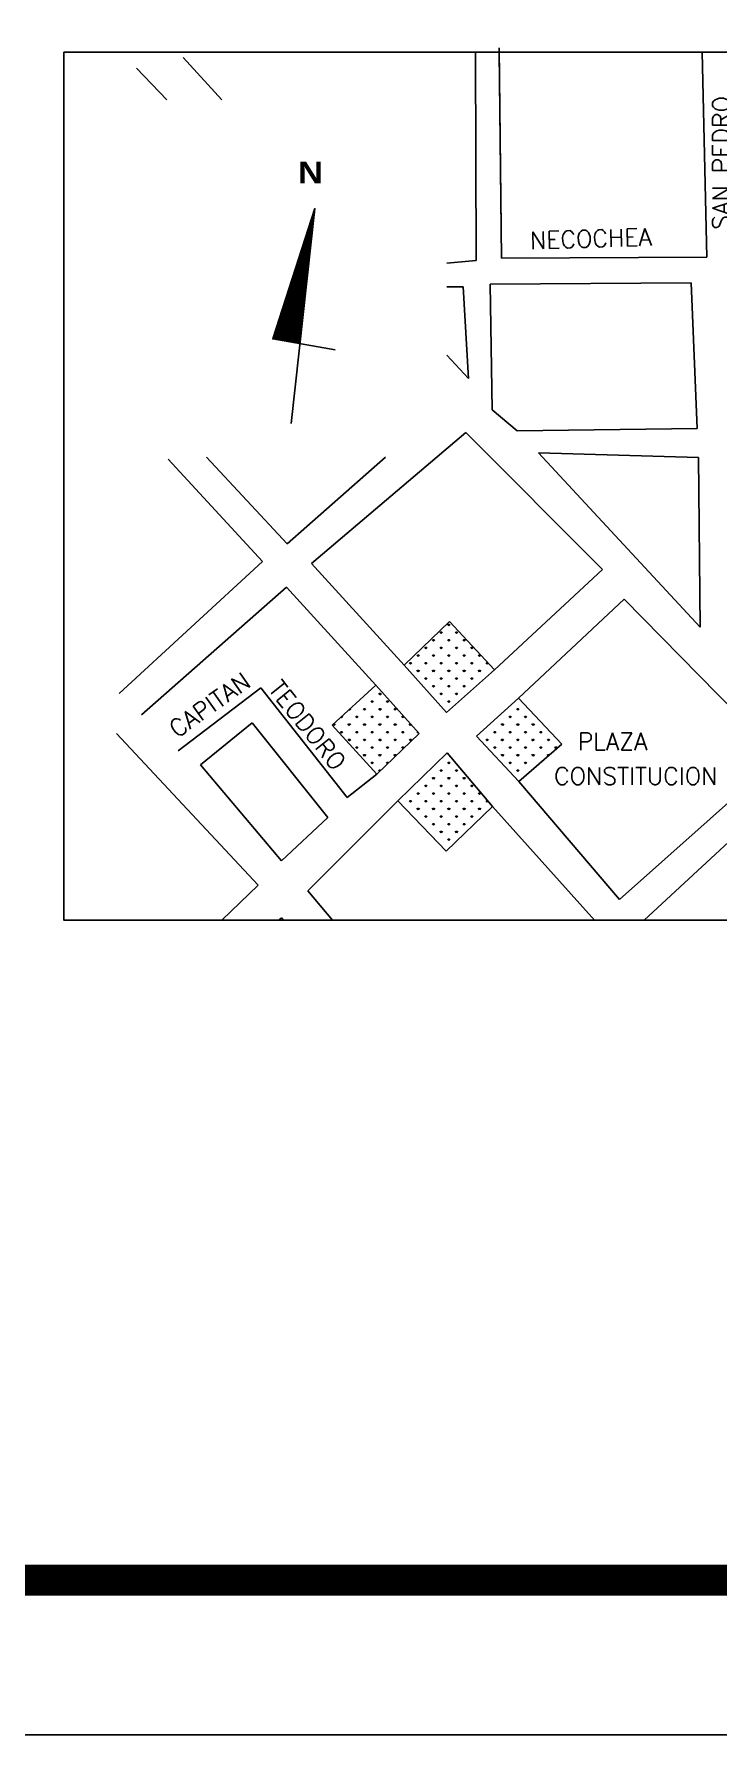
# Model space of a CAD drawing. Extents: x -3099 to -2751, y 5130 to 5248.
# Drawn here: x -2905.76 to -2896.92, y 5129.54 to 5151.5 of the extents above; entities that cross this region are included whole.
import ezdxf

# ---------------------------------------------------------------- set-up
doc = ezdxf.new("R2010")
doc.units = 0
doc.header["$MEASUREMENT"] = 0
doc.layers.get('0').update_dxf_attribs({"linetype": 'CONTINUOUS'})
for name, color, linetype in [('CALLE', 1, 'CONTINUOUS'), ('COTAS', 7, 'CONTINUOUS'), ('MAPA', 3, 'CONTINUOUS'), ('ROTULO', 7, 'CONTINUOUS'), ('VERDE', 8, 'CONTINUOUS')]:
    doc.layers.add(name, color=color, linetype=linetype)
doc.styles.add('ROMANS', font='romans.shx', dxfattribs={"oblique": 10, "height": 1.3})
doc.styles.add('TITULO', font='', dxfattribs={"height": 50})
doc.styles.get('TITULO').set_extended_font_data('Arial Black')

# ---------------------------------------------------------------- blocks, each defined once
blk = doc.blocks.new('*X8')
at = {"color": 0}
for p, q in [((499.22, -28.28), (499.08, -28.15)), ((499.22, -28.28), (499.22, -28.1)), ((499.22, -28.28), (499.35, -28.15)), ((497.8, -29.7), (497.67, -29.57)), ((497.8, -29.7), (497.8, -29.51)), ((497.8, -29.7), (497.94, -29.57)), ((498.51, -28.99), (498.38, -28.86)), ((498.51, -28.99), (498.51, -28.8)), ((498.51, -28.99), (498.64, -28.86)), ((499.22, -29.7), (499.08, -29.57)), ((499.22, -29.7), (499.22, -29.51)), ((499.22, -29.7), (499.35, -29.57)), ((499.92, -28.99), (499.79, -28.86)), ((499.92, -28.99), (499.92, -28.8)), ((499.92, -28.99), (500.06, -28.86)), ((500.63, -29.7), (500.5, -29.57)), ((500.63, -29.7), (500.63, -29.51)), ((500.63, -29.7), (500.76, -29.57)), ((496.39, -31.11), (496.26, -30.98)), ((496.39, -31.11), (496.39, -30.93)), ((496.39, -31.11), (496.52, -30.98)), ((497.1, -30.41), (496.96, -30.27)), ((497.1, -30.41), (497.1, -30.22)), ((497.1, -30.41), (497.23, -30.27)), ((497.8, -31.11), (497.67, -30.98)), ((497.8, -31.11), (497.8, -30.93)), ((497.8, -31.11), (497.94, -30.98)), ((498.51, -30.41), (498.38, -30.27)), ((498.51, -30.41), (498.51, -30.22)), ((498.51, -30.41), (498.64, -30.27)), ((499.22, -31.11), (499.08, -30.98)), ((499.22, -31.11), (499.22, -30.93)), ((499.22, -31.11), (499.35, -30.98)), ((499.92, -30.41), (499.79, -30.27)), ((499.92, -30.41), (499.92, -30.22)), ((499.92, -30.41), (500.06, -30.27)), ((500.63, -31.11), (500.5, -30.98)), ((500.63, -31.11), (500.63, -30.93)), ((500.63, -31.11), (500.76, -30.98)), ((501.34, -30.41), (501.21, -30.27)), ((501.34, -30.41), (501.34, -30.22)), ((501.34, -30.41), (501.47, -30.27)), ((502.05, -31.11), (501.91, -30.98)), ((502.05, -31.11), (502.05, -30.93)), ((502.05, -31.11), (502.17, -30.99)), ((495.68, -31.82), (495.55, -31.69)), ((495.68, -31.82), (495.68, -31.63)), ((495.68, -31.82), (495.81, -31.69)), ((496.39, -32.53), (496.26, -32.39)), ((496.39, -32.53), (496.39, -32.34)), ((496.39, -32.53), (496.52, -32.39)), ((497.1, -31.82), (496.96, -31.69)), ((497.1, -31.82), (497.1, -31.63)), ((497.1, -31.82), (497.23, -31.69)), ((497.8, -32.53), (497.67, -32.39)), ((497.8, -32.53), (497.8, -32.34)), ((497.8, -32.53), (497.94, -32.39)), ((498.51, -31.82), (498.38, -31.69)), ((498.51, -31.82), (498.51, -31.63)), ((498.51, -31.82), (498.64, -31.69)), ((499.22, -32.53), (499.08, -32.39)), ((499.22, -32.53), (499.22, -32.34)), ((499.22, -32.53), (499.35, -32.39)), ((499.92, -31.82), (499.79, -31.69)), ((499.92, -31.82), (499.92, -31.63)), ((499.92, -31.82), (500.06, -31.69)), ((500.63, -32.53), (500.5, -32.39)), ((500.63, -32.53), (500.63, -32.34)), ((500.63, -32.53), (500.76, -32.39)), ((501.34, -31.82), (501.21, -31.69)), ((501.34, -31.82), (501.34, -31.63)), ((501.34, -31.82), (501.47, -31.69)), ((502.05, -32.53), (501.91, -32.39)), ((502.05, -32.53), (502.05, -32.34)), ((502.05, -32.53), (502.18, -32.39)), ((502.75, -31.82), (502.62, -31.69)), ((502.75, -31.82), (502.75, -31.63)), ((502.75, -31.82), (502.85, -31.72)), ((503.36, -32.43), (503.33, -32.39)), ((497.1, -33.23), (496.96, -33.1)), ((497.1, -33.23), (497.1, -33.05)), ((497.1, -33.23), (497.23, -33.1)), ((497.8, -33.94), (497.67, -33.81)), ((497.8, -33.94), (497.8, -33.75)), ((497.8, -33.94), (497.94, -33.81)), ((498.51, -33.23), (498.38, -33.1)), ((498.51, -34.65), (498.38, -34.52)), ((498.51, -33.23), (498.51, -33.05)), ((498.51, -33.23), (498.64, -33.1)), ((498.51, -34.65), (498.51, -34.46)), ((498.51, -34.65), (498.64, -34.52)), ((499.22, -33.94), (499.08, -33.81)), ((499.22, -33.94), (499.22, -33.75)), ((499.22, -33.94), (499.35, -33.81)), ((499.92, -33.23), (499.79, -33.1)), ((499.92, -34.65), (499.79, -34.52)), ((499.92, -33.23), (499.92, -33.05)), ((499.92, -33.23), (500.06, -33.1)), ((499.92, -34.65), (499.92, -34.46)), ((499.92, -34.65), (500.06, -34.52)), ((500.63, -33.94), (500.5, -33.81)), ((500.63, -33.94), (500.63, -33.75)), ((500.63, -33.94), (500.76, -33.81)), ((501.34, -33.23), (501.21, -33.1)), ((501.34, -33.23), (501.34, -33.05)), ((501.34, -33.23), (501.47, -33.1)), ((499.22, -35.36), (499.08, -35.22)), ((499.22, -35.36), (499.22, -35.17)), ((499.22, -35.36), (499.35, -35.22))]:
    blk.add_line(p, q, dxfattribs=at)
blk = doc.blocks.new('*X3')
at = {"color": 0}
for p, q in [((499.22, -28.28), (499.08, -28.15)), ((499.22, -28.28), (499.22, -28.1)), ((499.22, -28.28), (499.35, -28.15)), ((497.8, -29.7), (497.67, -29.57)), ((497.8, -29.7), (497.8, -29.51)), ((497.8, -29.7), (497.94, -29.57)), ((498.51, -28.99), (498.38, -28.86)), ((498.51, -28.99), (498.51, -28.8)), ((498.51, -28.99), (498.64, -28.86)), ((499.22, -29.7), (499.08, -29.57)), ((499.22, -29.7), (499.22, -29.51)), ((499.22, -29.7), (499.35, -29.57)), ((499.92, -28.99), (499.79, -28.86)), ((499.92, -28.99), (499.92, -28.8)), ((499.92, -28.99), (500.06, -28.86)), ((500.63, -29.7), (500.5, -29.57)), ((500.63, -29.7), (500.63, -29.51)), ((500.63, -29.7), (500.76, -29.57)), ((496.39, -31.11), (496.26, -30.98)), ((496.39, -31.11), (496.39, -30.93)), ((496.39, -31.11), (496.52, -30.98)), ((497.1, -30.41), (496.96, -30.27)), ((497.1, -30.41), (497.1, -30.22)), ((497.1, -30.41), (497.23, -30.27)), ((497.8, -31.11), (497.67, -30.98)), ((497.8, -31.11), (497.8, -30.93)), ((497.8, -31.11), (497.94, -30.98)), ((498.51, -30.41), (498.38, -30.27)), ((498.51, -30.41), (498.51, -30.22)), ((498.51, -30.41), (498.64, -30.27)), ((499.22, -31.11), (499.08, -30.98)), ((499.22, -31.11), (499.22, -30.93)), ((499.22, -31.11), (499.35, -30.98)), ((499.92, -30.41), (499.79, -30.27)), ((499.92, -30.41), (499.92, -30.22)), ((499.92, -30.41), (500.06, -30.27)), ((500.63, -31.11), (500.5, -30.98)), ((500.63, -31.11), (500.63, -30.93)), ((500.63, -31.11), (500.76, -30.98)), ((501.34, -30.41), (501.21, -30.27)), ((501.34, -30.41), (501.34, -30.22)), ((501.34, -30.41), (501.47, -30.27)), ((502.05, -31.11), (501.91, -30.98)), ((502.05, -31.11), (502.05, -30.93)), ((502.05, -31.11), (502.17, -30.99)), ((495.68, -31.82), (495.55, -31.69)), ((495.68, -31.82), (495.68, -31.63)), ((495.68, -31.82), (495.81, -31.69)), ((496.39, -32.53), (496.26, -32.39)), ((496.39, -32.53), (496.39, -32.34)), ((496.39, -32.53), (496.52, -32.39)), ((497.1, -31.82), (496.96, -31.69)), ((497.1, -31.82), (497.1, -31.63)), ((497.1, -31.82), (497.23, -31.69)), ((497.8, -32.53), (497.67, -32.39)), ((497.8, -32.53), (497.8, -32.34)), ((497.8, -32.53), (497.94, -32.39)), ((498.51, -31.82), (498.38, -31.69)), ((498.51, -31.82), (498.51, -31.63)), ((498.51, -31.82), (498.64, -31.69)), ((499.22, -32.53), (499.08, -32.39)), ((499.22, -32.53), (499.22, -32.34)), ((499.22, -32.53), (499.35, -32.39)), ((499.92, -31.82), (499.79, -31.69)), ((499.92, -31.82), (499.92, -31.63)), ((499.92, -31.82), (500.06, -31.69)), ((500.63, -32.53), (500.5, -32.39)), ((500.63, -32.53), (500.63, -32.34)), ((500.63, -32.53), (500.76, -32.39)), ((501.34, -31.82), (501.21, -31.69)), ((501.34, -31.82), (501.34, -31.63)), ((501.34, -31.82), (501.47, -31.69)), ((502.05, -32.53), (501.91, -32.39)), ((502.05, -32.53), (502.05, -32.34)), ((502.05, -32.53), (502.18, -32.39)), ((502.75, -31.82), (502.62, -31.69)), ((502.75, -31.82), (502.75, -31.63)), ((502.75, -31.82), (502.85, -31.72)), ((503.36, -32.43), (503.33, -32.39)), ((497.1, -33.23), (496.96, -33.1)), ((497.1, -33.23), (497.1, -33.05)), ((497.1, -33.23), (497.23, -33.1)), ((497.8, -33.94), (497.67, -33.81)), ((497.8, -33.94), (497.8, -33.75)), ((497.8, -33.94), (497.94, -33.81)), ((498.51, -33.23), (498.38, -33.1)), ((498.51, -34.65), (498.38, -34.52)), ((498.51, -33.23), (498.51, -33.05)), ((498.51, -33.23), (498.64, -33.1)), ((498.51, -34.65), (498.51, -34.46)), ((498.51, -34.65), (498.64, -34.52)), ((499.22, -33.94), (499.08, -33.81)), ((499.22, -33.94), (499.22, -33.75)), ((499.22, -33.94), (499.35, -33.81)), ((499.92, -33.23), (499.79, -33.1)), ((499.92, -34.65), (499.79, -34.52)), ((499.92, -33.23), (499.92, -33.05)), ((499.92, -33.23), (500.06, -33.1)), ((499.92, -34.65), (499.92, -34.46)), ((499.92, -34.65), (500.06, -34.52)), ((500.63, -33.94), (500.5, -33.81)), ((500.63, -33.94), (500.63, -33.75)), ((500.63, -33.94), (500.76, -33.81)), ((501.34, -33.23), (501.21, -33.1)), ((501.34, -33.23), (501.34, -33.05)), ((501.34, -33.23), (501.47, -33.1)), ((499.22, -35.36), (499.08, -35.22)), ((499.22, -35.36), (499.22, -35.17)), ((499.22, -35.36), (499.35, -35.22))]:
    blk.add_line(p, q, dxfattribs=at)
blk = doc.blocks.new('*X6')
at = {"color": 0}
for p, q in [((497.8, -42.43), (497.67, -42.29)), ((497.8, -42.43), (497.8, -42.24)), ((497.8, -42.43), (497.94, -42.29)), ((498.51, -41.72), (498.38, -41.59)), ((498.51, -41.72), (498.51, -41.53)), ((498.51, -41.72), (498.64, -41.59)), ((499.22, -41.01), (499.08, -40.88)), ((499.22, -42.43), (499.08, -42.29)), ((499.22, -41.01), (499.22, -40.82)), ((499.22, -41.01), (499.35, -40.88)), ((499.22, -42.43), (499.22, -42.24)), ((499.22, -42.43), (499.35, -42.29)), ((499.92, -41.72), (499.79, -41.59)), ((499.92, -41.72), (499.92, -41.53)), ((499.92, -41.72), (500.06, -41.59)), ((500.63, -42.43), (500.5, -42.29)), ((500.63, -42.43), (500.63, -42.24)), ((500.63, -42.43), (500.76, -42.29)), ((496.39, -43.84), (496.26, -43.71)), ((496.39, -43.84), (496.39, -43.65)), ((496.39, -43.84), (496.52, -43.71)), ((497.1, -43.13), (496.96, -43)), ((497.1, -43.13), (497.1, -42.95)), ((497.1, -43.13), (497.23, -43)), ((497.8, -43.84), (497.67, -43.71)), ((497.8, -43.84), (497.8, -43.65)), ((497.8, -43.84), (497.94, -43.71)), ((498.51, -43.13), (498.38, -43)), ((498.51, -43.13), (498.51, -42.95)), ((498.51, -43.13), (498.64, -43)), ((499.22, -43.84), (499.08, -43.71)), ((499.22, -43.84), (499.22, -43.65)), ((499.22, -43.84), (499.35, -43.71)), ((499.92, -43.13), (499.79, -43)), ((499.92, -43.13), (499.92, -42.95)), ((499.92, -43.13), (500.06, -43)), ((500.63, -43.84), (500.5, -43.71)), ((500.63, -43.84), (500.63, -43.65)), ((500.63, -43.84), (500.76, -43.71)), ((501.34, -43.13), (501.21, -43)), ((501.34, -43.13), (501.34, -42.95)), ((501.34, -43.13), (501.47, -43)), ((502.05, -43.84), (501.91, -43.71)), ((502.05, -43.84), (502.05, -43.65)), ((502.05, -43.84), (502.18, -43.71)), ((495.68, -44.55), (495.55, -44.42)), ((495.68, -44.55), (495.68, -44.36)), ((495.68, -44.55), (495.81, -44.42)), ((496.39, -45.25), (496.26, -45.12)), ((496.39, -45.25), (496.39, -45.07)), ((496.39, -45.25), (496.52, -45.12)), ((497.1, -44.55), (496.96, -44.42)), ((497.1, -44.55), (497.1, -44.36)), ((497.1, -44.55), (497.23, -44.42)), ((497.8, -45.25), (497.67, -45.12)), ((497.8, -45.25), (497.8, -45.07)), ((497.8, -45.25), (497.94, -45.12)), ((498.51, -44.55), (498.38, -44.42)), ((498.51, -44.55), (498.51, -44.36)), ((498.51, -44.55), (498.64, -44.42)), ((499.22, -45.25), (499.08, -45.12)), ((499.22, -45.25), (499.22, -45.07)), ((499.22, -45.25), (499.35, -45.12)), ((499.92, -44.55), (499.79, -44.42)), ((499.92, -44.55), (499.92, -44.36)), ((499.92, -44.55), (500.06, -44.42)), ((500.63, -45.25), (500.5, -45.12)), ((500.63, -45.25), (500.63, -45.07)), ((500.63, -45.25), (500.76, -45.12)), ((501.34, -44.55), (501.21, -44.42)), ((501.34, -44.55), (501.34, -44.36)), ((501.34, -44.55), (501.47, -44.42)), ((502.05, -45.25), (501.91, -45.12)), ((502.05, -45.25), (502.05, -45.07)), ((502.05, -45.25), (502.18, -45.12)), ((502.75, -44.55), (502.62, -44.42)), ((502.75, -44.55), (502.75, -44.36)), ((502.75, -44.55), (502.84, -44.46)), ((497.1, -45.96), (496.96, -45.83)), ((497.1, -45.96), (497.1, -45.77)), ((497.1, -45.96), (497.23, -45.83)), ((497.8, -46.67), (497.67, -46.54)), ((497.8, -46.67), (497.8, -46.48)), ((497.8, -46.67), (497.94, -46.54)), ((498.51, -45.96), (498.38, -45.83)), ((498.51, -45.96), (498.51, -45.77)), ((498.51, -45.96), (498.64, -45.83)), ((499.22, -46.67), (499.08, -46.54)), ((499.22, -46.67), (499.22, -46.48)), ((499.22, -46.67), (499.35, -46.54)), ((499.92, -45.96), (499.79, -45.83)), ((499.92, -45.96), (499.92, -45.77)), ((499.92, -45.96), (500.06, -45.83)), ((500.63, -46.67), (500.5, -46.54)), ((500.63, -46.67), (500.63, -46.48)), ((500.63, -46.67), (500.76, -46.54)), ((501.34, -45.96), (501.21, -45.83)), ((501.34, -45.96), (501.34, -45.77)), ((501.34, -45.96), (501.47, -45.83)), ((497.22, -47.25), (497.23, -47.24)), ((497.91, -47.98), (497.94, -47.95)), ((498.51, -47.38), (498.38, -47.24)), ((498.51, -47.38), (498.51, -47.19)), ((498.51, -47.38), (498.64, -47.24)), ((499.22, -48.08), (499.08, -47.95)), ((499.22, -48.08), (499.22, -47.9)), ((499.22, -48.08), (499.35, -47.95)), ((499.92, -47.38), (499.79, -47.24)), ((499.92, -47.38), (499.92, -47.19)), ((499.92, -47.38), (500.06, -47.24)), ((498.6, -48.7), (498.64, -48.66))]:
    blk.add_line(p, q, dxfattribs=at)
blk = doc.blocks.new('*X1')
at = {"color": 0}
for p, q in [((497.8, -42.43), (497.67, -42.29)), ((497.8, -42.43), (497.8, -42.24)), ((497.8, -42.43), (497.94, -42.29)), ((498.51, -41.72), (498.38, -41.59)), ((498.51, -41.72), (498.51, -41.53)), ((498.51, -41.72), (498.64, -41.59)), ((499.22, -41.01), (499.08, -40.88)), ((499.22, -42.43), (499.08, -42.29)), ((499.22, -41.01), (499.22, -40.82)), ((499.22, -41.01), (499.35, -40.88)), ((499.22, -42.43), (499.22, -42.24)), ((499.22, -42.43), (499.35, -42.29)), ((499.92, -41.72), (499.79, -41.59)), ((499.92, -41.72), (499.92, -41.53)), ((499.92, -41.72), (500.06, -41.59)), ((500.63, -42.43), (500.5, -42.29)), ((500.63, -42.43), (500.63, -42.24)), ((500.63, -42.43), (500.76, -42.29)), ((496.39, -43.84), (496.26, -43.71)), ((496.39, -43.84), (496.39, -43.65)), ((496.39, -43.84), (496.52, -43.71)), ((497.1, -43.13), (496.96, -43)), ((497.1, -43.13), (497.1, -42.95)), ((497.1, -43.13), (497.23, -43)), ((497.8, -43.84), (497.67, -43.71)), ((497.8, -43.84), (497.8, -43.65)), ((497.8, -43.84), (497.94, -43.71)), ((498.51, -43.13), (498.38, -43)), ((498.51, -43.13), (498.51, -42.95)), ((498.51, -43.13), (498.64, -43)), ((499.22, -43.84), (499.08, -43.71)), ((499.22, -43.84), (499.22, -43.65)), ((499.22, -43.84), (499.35, -43.71)), ((499.92, -43.13), (499.79, -43)), ((499.92, -43.13), (499.92, -42.95)), ((499.92, -43.13), (500.06, -43)), ((500.63, -43.84), (500.5, -43.71)), ((500.63, -43.84), (500.63, -43.65)), ((500.63, -43.84), (500.76, -43.71)), ((501.34, -43.13), (501.21, -43)), ((501.34, -43.13), (501.34, -42.95)), ((501.34, -43.13), (501.47, -43)), ((502.05, -43.84), (501.91, -43.71)), ((502.05, -43.84), (502.05, -43.65)), ((502.05, -43.84), (502.18, -43.71)), ((495.68, -44.55), (495.55, -44.42)), ((495.68, -44.55), (495.68, -44.36)), ((495.68, -44.55), (495.81, -44.42)), ((496.39, -45.25), (496.26, -45.12)), ((496.39, -45.25), (496.39, -45.07)), ((496.39, -45.25), (496.52, -45.12)), ((497.1, -44.55), (496.96, -44.42)), ((497.1, -44.55), (497.1, -44.36)), ((497.1, -44.55), (497.23, -44.42)), ((497.8, -45.25), (497.67, -45.12)), ((497.8, -45.25), (497.8, -45.07)), ((497.8, -45.25), (497.94, -45.12)), ((498.51, -44.55), (498.38, -44.42)), ((498.51, -44.55), (498.51, -44.36)), ((498.51, -44.55), (498.64, -44.42)), ((499.22, -45.25), (499.08, -45.12)), ((499.22, -45.25), (499.22, -45.07)), ((499.22, -45.25), (499.35, -45.12)), ((499.92, -44.55), (499.79, -44.42)), ((499.92, -44.55), (499.92, -44.36)), ((499.92, -44.55), (500.06, -44.42)), ((500.63, -45.25), (500.5, -45.12)), ((500.63, -45.25), (500.63, -45.07)), ((500.63, -45.25), (500.76, -45.12)), ((501.34, -44.55), (501.21, -44.42)), ((501.34, -44.55), (501.34, -44.36)), ((501.34, -44.55), (501.47, -44.42)), ((502.05, -45.25), (501.91, -45.12)), ((502.05, -45.25), (502.05, -45.07)), ((502.05, -45.25), (502.18, -45.12)), ((502.75, -44.55), (502.62, -44.42)), ((502.75, -44.55), (502.75, -44.36)), ((502.75, -44.55), (502.84, -44.46)), ((497.1, -45.96), (496.96, -45.83)), ((497.1, -45.96), (497.1, -45.77)), ((497.1, -45.96), (497.23, -45.83)), ((497.8, -46.67), (497.67, -46.54)), ((497.8, -46.67), (497.8, -46.48)), ((497.8, -46.67), (497.94, -46.54)), ((498.51, -45.96), (498.38, -45.83)), ((498.51, -45.96), (498.51, -45.77)), ((498.51, -45.96), (498.64, -45.83)), ((499.22, -46.67), (499.08, -46.54)), ((499.22, -46.67), (499.22, -46.48)), ((499.22, -46.67), (499.35, -46.54)), ((499.92, -45.96), (499.79, -45.83)), ((499.92, -45.96), (499.92, -45.77)), ((499.92, -45.96), (500.06, -45.83)), ((500.63, -46.67), (500.5, -46.54)), ((500.63, -46.67), (500.63, -46.48)), ((500.63, -46.67), (500.76, -46.54)), ((501.34, -45.96), (501.21, -45.83)), ((501.34, -45.96), (501.34, -45.77)), ((501.34, -45.96), (501.47, -45.83)), ((497.22, -47.25), (497.23, -47.24)), ((497.91, -47.98), (497.94, -47.95)), ((498.51, -47.38), (498.38, -47.24)), ((498.51, -47.38), (498.51, -47.19)), ((498.51, -47.38), (498.64, -47.24)), ((499.22, -48.08), (499.08, -47.95)), ((499.22, -48.08), (499.22, -47.9)), ((499.22, -48.08), (499.35, -47.95)), ((499.92, -47.38), (499.79, -47.24)), ((499.92, -47.38), (499.92, -47.19)), ((499.92, -47.38), (500.06, -47.24)), ((498.6, -48.7), (498.64, -48.66))]:
    blk.add_line(p, q, dxfattribs=at)
blk = doc.blocks.new('*X7')
at = {"color": 0}
for p, q in [((492.85, -34.65), (492.72, -34.52)), ((492.85, -34.65), (492.85, -34.46)), ((492.85, -34.65), (492.99, -34.52)), ((490.02, -36.06), (490, -36.03)), ((490.02, -36.06), (490.16, -35.93)), ((490.02, -36.06), (490.02, -36.01)), ((491.44, -36.06), (491.31, -35.93)), ((491.44, -36.06), (491.44, -35.87)), ((491.44, -36.06), (491.57, -35.93)), ((492.15, -35.36), (492.01, -35.22)), ((492.15, -35.36), (492.15, -35.17)), ((492.15, -35.36), (492.28, -35.22)), ((492.85, -36.06), (492.72, -35.93)), ((492.85, -36.06), (492.85, -35.87)), ((492.85, -36.06), (492.99, -35.93)), ((493.56, -35.36), (493.43, -35.22)), ((493.56, -35.36), (493.56, -35.17)), ((493.56, -35.36), (493.69, -35.22)), ((494.27, -36.06), (494.14, -35.93)), ((494.27, -36.06), (494.27, -35.87)), ((494.27, -36.06), (494.4, -35.93)), ((488.61, -37.48), (488.52, -37.39)), ((488.61, -37.48), (488.61, -37.3)), ((488.61, -37.48), (488.74, -37.34)), ((489.32, -36.77), (489.26, -36.71)), ((489.32, -36.77), (489.45, -36.64)), ((489.32, -36.77), (489.32, -36.66)), ((490.02, -37.48), (489.89, -37.34)), ((490.02, -37.48), (490.02, -37.29)), ((490.02, -37.48), (490.16, -37.34)), ((490.73, -36.77), (490.6, -36.64)), ((490.73, -36.77), (490.73, -36.58)), ((490.73, -36.77), (490.86, -36.64)), ((491.44, -37.48), (491.31, -37.34)), ((491.44, -37.48), (491.44, -37.29)), ((491.44, -37.48), (491.57, -37.34)), ((492.15, -36.77), (492.01, -36.64)), ((492.15, -36.77), (492.15, -36.58)), ((492.15, -36.77), (492.28, -36.64)), ((492.85, -37.48), (492.72, -37.34)), ((492.85, -37.48), (492.85, -37.29)), ((492.85, -37.48), (492.99, -37.34)), ((493.56, -36.77), (493.43, -36.64)), ((493.56, -36.77), (493.56, -36.58)), ((493.56, -36.77), (493.69, -36.64)), ((494.27, -37.48), (494.14, -37.34)), ((494.27, -37.48), (494.27, -37.29)), ((494.27, -37.48), (494.4, -37.34)), ((494.97, -36.77), (494.84, -36.64)), ((494.97, -36.77), (494.97, -36.58)), ((494.97, -36.77), (495.07, -36.67)), ((495.68, -37.48), (495.55, -37.34)), ((495.68, -37.48), (495.68, -37.35)), ((495.68, -37.48), (495.74, -37.42)), ((489.32, -38.18), (489.19, -38.05)), ((489.32, -38.18), (489.32, -38)), ((489.32, -38.18), (489.45, -38.05)), ((490.02, -38.89), (489.89, -38.76)), ((490.02, -38.89), (490.02, -38.7)), ((490.02, -38.89), (490.16, -38.76)), ((490.73, -38.18), (490.6, -38.05)), ((490.73, -38.18), (490.73, -38)), ((490.73, -38.18), (490.86, -38.05)), ((491.44, -38.89), (491.31, -38.76)), ((491.44, -38.89), (491.44, -38.7)), ((491.44, -38.89), (491.57, -38.76)), ((492.15, -38.18), (492.01, -38.05)), ((492.15, -38.18), (492.15, -38)), ((492.15, -38.18), (492.28, -38.05)), ((492.85, -38.89), (492.72, -38.76)), ((492.85, -38.89), (492.85, -38.7)), ((492.85, -38.89), (492.99, -38.76)), ((493.56, -38.18), (493.43, -38.05)), ((493.56, -38.18), (493.56, -38)), ((493.56, -38.18), (493.69, -38.05)), ((494.27, -38.89), (494.14, -38.76)), ((494.27, -38.89), (494.27, -38.7)), ((494.27, -38.89), (494.4, -38.76)), ((494.97, -38.18), (494.84, -38.05)), ((494.97, -38.18), (494.97, -38)), ((494.97, -38.18), (495.11, -38.05)), ((495.68, -38.89), (495.55, -38.76)), ((495.68, -38.89), (495.68, -38.7)), ((495.68, -38.89), (495.81, -38.76)), ((496.39, -38.18), (496.26, -38.05)), ((496.39, -38.18), (496.39, -38.14)), ((496.39, -38.18), (496.41, -38.16)), ((490.73, -39.6), (490.6, -39.47)), ((490.73, -39.6), (490.73, -39.41)), ((490.73, -39.6), (490.86, -39.47)), ((491.44, -40.31), (491.31, -40.17)), ((491.44, -40.31), (491.44, -40.12)), ((491.44, -40.31), (491.57, -40.17)), ((492.15, -39.6), (492.01, -39.47)), ((492.15, -39.6), (492.15, -39.41)), ((492.15, -39.6), (492.28, -39.47)), ((492.85, -40.31), (492.72, -40.17)), ((492.85, -40.31), (492.85, -40.12)), ((492.85, -40.31), (492.99, -40.17)), ((493.56, -39.6), (493.43, -39.47)), ((493.56, -39.6), (493.56, -39.41)), ((493.56, -39.6), (493.69, -39.47)), ((494.27, -40.31), (494.14, -40.17)), ((494.27, -40.31), (494.27, -40.12)), ((494.27, -40.31), (494.4, -40.17)), ((494.97, -39.6), (494.84, -39.47)), ((494.97, -39.6), (494.97, -39.41)), ((494.97, -39.6), (495.11, -39.47)), ((492.15, -41.01), (492.01, -40.88)), ((492.15, -41.01), (492.15, -40.82)), ((492.15, -41.01), (492.28, -40.88)), ((492.84, -41.71), (492.72, -41.59)), ((492.85, -41.7), (492.85, -41.53)), ((493.56, -41.01), (493.43, -40.88)), ((493.56, -41.01), (493.56, -40.82)), ((493.56, -41.01), (493.69, -40.88))]:
    blk.add_line(p, q, dxfattribs=at)
blk = doc.blocks.new('*X2')
at = {"color": 0}
for p, q in [((492.85, -34.65), (492.72, -34.52)), ((492.85, -34.65), (492.85, -34.46)), ((492.85, -34.65), (492.99, -34.52)), ((490.02, -36.06), (490, -36.03)), ((490.02, -36.06), (490.16, -35.93)), ((490.02, -36.06), (490.02, -36.01)), ((491.44, -36.06), (491.31, -35.93)), ((491.44, -36.06), (491.44, -35.87)), ((491.44, -36.06), (491.57, -35.93)), ((492.15, -35.36), (492.01, -35.22)), ((492.15, -35.36), (492.15, -35.17)), ((492.15, -35.36), (492.28, -35.22)), ((492.85, -36.06), (492.72, -35.93)), ((492.85, -36.06), (492.85, -35.87)), ((492.85, -36.06), (492.99, -35.93)), ((493.56, -35.36), (493.43, -35.22)), ((493.56, -35.36), (493.56, -35.17)), ((493.56, -35.36), (493.69, -35.22)), ((494.27, -36.06), (494.14, -35.93)), ((494.27, -36.06), (494.27, -35.87)), ((494.27, -36.06), (494.4, -35.93)), ((488.61, -37.48), (488.52, -37.39)), ((488.61, -37.48), (488.61, -37.3)), ((488.61, -37.48), (488.74, -37.34)), ((489.32, -36.77), (489.26, -36.71)), ((489.32, -36.77), (489.45, -36.64)), ((489.32, -36.77), (489.32, -36.66)), ((490.02, -37.48), (489.89, -37.34)), ((490.02, -37.48), (490.02, -37.29)), ((490.02, -37.48), (490.16, -37.34)), ((490.73, -36.77), (490.6, -36.64)), ((490.73, -36.77), (490.73, -36.58)), ((490.73, -36.77), (490.86, -36.64)), ((491.44, -37.48), (491.31, -37.34)), ((491.44, -37.48), (491.44, -37.29)), ((491.44, -37.48), (491.57, -37.34)), ((492.15, -36.77), (492.01, -36.64)), ((492.15, -36.77), (492.15, -36.58)), ((492.15, -36.77), (492.28, -36.64)), ((492.85, -37.48), (492.72, -37.34)), ((492.85, -37.48), (492.85, -37.29)), ((492.85, -37.48), (492.99, -37.34)), ((493.56, -36.77), (493.43, -36.64)), ((493.56, -36.77), (493.56, -36.58)), ((493.56, -36.77), (493.69, -36.64)), ((494.27, -37.48), (494.14, -37.34)), ((494.27, -37.48), (494.27, -37.29)), ((494.27, -37.48), (494.4, -37.34)), ((494.97, -36.77), (494.84, -36.64)), ((494.97, -36.77), (494.97, -36.58)), ((494.97, -36.77), (495.07, -36.67)), ((495.68, -37.48), (495.55, -37.34)), ((495.68, -37.48), (495.68, -37.35)), ((495.68, -37.48), (495.74, -37.42)), ((489.32, -38.18), (489.19, -38.05)), ((489.32, -38.18), (489.32, -38)), ((489.32, -38.18), (489.45, -38.05)), ((490.02, -38.89), (489.89, -38.76)), ((490.02, -38.89), (490.02, -38.7)), ((490.02, -38.89), (490.16, -38.76)), ((490.73, -38.18), (490.6, -38.05)), ((490.73, -38.18), (490.73, -38)), ((490.73, -38.18), (490.86, -38.05)), ((491.44, -38.89), (491.31, -38.76)), ((491.44, -38.89), (491.44, -38.7)), ((491.44, -38.89), (491.57, -38.76)), ((492.15, -38.18), (492.01, -38.05)), ((492.15, -38.18), (492.15, -38)), ((492.15, -38.18), (492.28, -38.05)), ((492.85, -38.89), (492.72, -38.76)), ((492.85, -38.89), (492.85, -38.7)), ((492.85, -38.89), (492.99, -38.76)), ((493.56, -38.18), (493.43, -38.05)), ((493.56, -38.18), (493.56, -38)), ((493.56, -38.18), (493.69, -38.05)), ((494.27, -38.89), (494.14, -38.76)), ((494.27, -38.89), (494.27, -38.7)), ((494.27, -38.89), (494.4, -38.76)), ((494.97, -38.18), (494.84, -38.05)), ((494.97, -38.18), (494.97, -38)), ((494.97, -38.18), (495.11, -38.05)), ((495.68, -38.89), (495.55, -38.76)), ((495.68, -38.89), (495.68, -38.7)), ((495.68, -38.89), (495.81, -38.76)), ((496.39, -38.18), (496.26, -38.05)), ((496.39, -38.18), (496.39, -38.14)), ((496.39, -38.18), (496.41, -38.16)), ((490.73, -39.6), (490.6, -39.47)), ((490.73, -39.6), (490.73, -39.41)), ((490.73, -39.6), (490.86, -39.47)), ((491.44, -40.31), (491.31, -40.17)), ((491.44, -40.31), (491.44, -40.12)), ((491.44, -40.31), (491.57, -40.17)), ((492.15, -39.6), (492.01, -39.47)), ((492.15, -39.6), (492.15, -39.41)), ((492.15, -39.6), (492.28, -39.47)), ((492.85, -40.31), (492.72, -40.17)), ((492.85, -40.31), (492.85, -40.12)), ((492.85, -40.31), (492.99, -40.17)), ((493.56, -39.6), (493.43, -39.47)), ((493.56, -39.6), (493.56, -39.41)), ((493.56, -39.6), (493.69, -39.47)), ((494.27, -40.31), (494.14, -40.17)), ((494.27, -40.31), (494.27, -40.12)), ((494.27, -40.31), (494.4, -40.17)), ((494.97, -39.6), (494.84, -39.47)), ((494.97, -39.6), (494.97, -39.41)), ((494.97, -39.6), (495.11, -39.47)), ((492.15, -41.01), (492.01, -40.88)), ((492.15, -41.01), (492.15, -40.82)), ((492.15, -41.01), (492.28, -40.88)), ((492.84, -41.71), (492.72, -41.59)), ((492.85, -41.7), (492.85, -41.53)), ((493.56, -41.01), (493.43, -40.88)), ((493.56, -41.01), (493.56, -40.82)), ((493.56, -41.01), (493.69, -40.88))]:
    blk.add_line(p, q, dxfattribs=at)
blk = doc.blocks.new('*X9')
at = {"color": 0}
for p, q in [((505.58, -36.06), (505.45, -35.93)), ((505.58, -36.06), (505.58, -35.87)), ((505.58, -36.06), (505.71, -35.93)), ((504.17, -37.48), (504.03, -37.34)), ((504.17, -37.48), (504.17, -37.29)), ((504.17, -37.48), (504.3, -37.34)), ((504.87, -36.77), (504.74, -36.64)), ((504.87, -36.77), (504.87, -36.58)), ((504.87, -36.77), (505.01, -36.64)), ((505.58, -37.48), (505.45, -37.34)), ((505.58, -37.48), (505.58, -37.29)), ((505.58, -37.48), (505.71, -37.34)), ((506.29, -36.77), (506.16, -36.64)), ((506.29, -36.77), (506.29, -36.58)), ((506.29, -36.77), (506.42, -36.64)), ((507, -37.48), (506.86, -37.34)), ((507, -37.48), (507, -37.29)), ((507, -37.48), (507.13, -37.34)), ((502.75, -38.89), (502.62, -38.76)), ((502.75, -38.89), (502.75, -38.7)), ((502.75, -38.89), (502.89, -38.76)), ((503.46, -38.18), (503.33, -38.05)), ((503.46, -38.18), (503.46, -38)), ((503.46, -38.18), (503.59, -38.05)), ((504.17, -38.89), (504.03, -38.76)), ((504.17, -38.89), (504.17, -38.7)), ((504.17, -38.89), (504.3, -38.76)), ((504.87, -38.18), (504.74, -38.05)), ((504.87, -38.18), (504.87, -38)), ((504.87, -38.18), (505.01, -38.05)), ((505.58, -38.89), (505.45, -38.76)), ((505.58, -38.89), (505.58, -38.7)), ((505.58, -38.89), (505.71, -38.76)), ((506.29, -38.18), (506.16, -38.05)), ((506.29, -38.18), (506.29, -38)), ((506.29, -38.18), (506.42, -38.05)), ((507, -38.89), (506.86, -38.76)), ((507, -38.89), (507, -38.7)), ((507, -38.89), (507.13, -38.76)), ((507.7, -38.18), (507.57, -38.05)), ((507.7, -38.18), (507.7, -38)), ((507.7, -38.18), (507.84, -38.05)), ((508.41, -38.89), (508.28, -38.76)), ((508.41, -38.89), (508.41, -38.7)), ((508.41, -38.89), (508.54, -38.76)), ((503.46, -39.6), (503.33, -39.47)), ((503.46, -39.6), (503.46, -39.41)), ((503.46, -39.6), (503.59, -39.47)), ((504.17, -40.31), (504.03, -40.17)), ((504.17, -40.31), (504.17, -40.12)), ((504.17, -40.31), (504.3, -40.17)), ((504.87, -39.6), (504.74, -39.47)), ((504.87, -39.6), (504.87, -39.41)), ((504.87, -39.6), (505.01, -39.47)), ((505.58, -40.31), (505.45, -40.17)), ((505.58, -40.31), (505.58, -40.12)), ((505.58, -40.31), (505.71, -40.17)), ((506.29, -39.6), (506.16, -39.47)), ((506.29, -39.6), (506.29, -39.41)), ((506.29, -39.6), (506.42, -39.47)), ((507, -40.31), (506.86, -40.17)), ((507, -40.31), (507, -40.12)), ((507, -40.31), (507.13, -40.17)), ((507.7, -39.6), (507.57, -39.47)), ((507.7, -39.6), (507.7, -39.41)), ((507.7, -39.6), (507.84, -39.47)), ((508.39, -40.28), (508.28, -40.17)), ((508.41, -40.27), (508.41, -40.12)), ((509.12, -39.6), (508.98, -39.47)), ((509.12, -39.6), (509.12, -39.41)), ((509.12, -39.6), (509.25, -39.47)), ((504.87, -41.01), (504.74, -40.88)), ((504.87, -41.01), (504.87, -40.82)), ((504.87, -41.01), (505.01, -40.88)), ((505.58, -41.72), (505.45, -41.59)), ((505.58, -41.72), (505.58, -41.53)), ((505.58, -41.72), (505.71, -41.59)), ((506.29, -41.01), (506.16, -40.88)), ((506.29, -41.01), (506.29, -40.82)), ((506.29, -41.01), (506.42, -40.88)), ((506.87, -41.6), (506.86, -41.59)), ((507.63, -40.94), (507.57, -40.88)), ((507.7, -40.88), (507.7, -40.82))]:
    blk.add_line(p, q, dxfattribs=at)
blk = doc.blocks.new('*X4')
at = {"color": 0}
for p, q in [((505.58, -36.06), (505.45, -35.93)), ((505.58, -36.06), (505.58, -35.87)), ((505.58, -36.06), (505.71, -35.93)), ((504.17, -37.48), (504.03, -37.34)), ((504.17, -37.48), (504.17, -37.29)), ((504.17, -37.48), (504.3, -37.34)), ((504.87, -36.77), (504.74, -36.64)), ((504.87, -36.77), (504.87, -36.58)), ((504.87, -36.77), (505.01, -36.64)), ((505.58, -37.48), (505.45, -37.34)), ((505.58, -37.48), (505.58, -37.29)), ((505.58, -37.48), (505.71, -37.34)), ((506.29, -36.77), (506.16, -36.64)), ((506.29, -36.77), (506.29, -36.58)), ((506.29, -36.77), (506.42, -36.64)), ((507, -37.48), (506.86, -37.34)), ((507, -37.48), (507, -37.29)), ((507, -37.48), (507.13, -37.34)), ((502.75, -38.89), (502.62, -38.76)), ((502.75, -38.89), (502.75, -38.7)), ((502.75, -38.89), (502.89, -38.76)), ((503.46, -38.18), (503.33, -38.05)), ((503.46, -38.18), (503.46, -38)), ((503.46, -38.18), (503.59, -38.05)), ((504.17, -38.89), (504.03, -38.76)), ((504.17, -38.89), (504.17, -38.7)), ((504.17, -38.89), (504.3, -38.76)), ((504.87, -38.18), (504.74, -38.05)), ((504.87, -38.18), (504.87, -38)), ((504.87, -38.18), (505.01, -38.05)), ((505.58, -38.89), (505.45, -38.76)), ((505.58, -38.89), (505.58, -38.7)), ((505.58, -38.89), (505.71, -38.76)), ((506.29, -38.18), (506.16, -38.05)), ((506.29, -38.18), (506.29, -38)), ((506.29, -38.18), (506.42, -38.05)), ((507, -38.89), (506.86, -38.76)), ((507, -38.89), (507, -38.7)), ((507, -38.89), (507.13, -38.76)), ((507.7, -38.18), (507.57, -38.05)), ((507.7, -38.18), (507.7, -38)), ((507.7, -38.18), (507.84, -38.05)), ((508.41, -38.89), (508.28, -38.76)), ((508.41, -38.89), (508.41, -38.7)), ((508.41, -38.89), (508.54, -38.76)), ((503.46, -39.6), (503.33, -39.47)), ((503.46, -39.6), (503.46, -39.41)), ((503.46, -39.6), (503.59, -39.47)), ((504.17, -40.31), (504.03, -40.17)), ((504.17, -40.31), (504.17, -40.12)), ((504.17, -40.31), (504.3, -40.17)), ((504.87, -39.6), (504.74, -39.47)), ((504.87, -39.6), (504.87, -39.41)), ((504.87, -39.6), (505.01, -39.47)), ((505.58, -40.31), (505.45, -40.17)), ((505.58, -40.31), (505.58, -40.12)), ((505.58, -40.31), (505.71, -40.17)), ((506.29, -39.6), (506.16, -39.47)), ((506.29, -39.6), (506.29, -39.41)), ((506.29, -39.6), (506.42, -39.47)), ((507, -40.31), (506.86, -40.17)), ((507, -40.31), (507, -40.12)), ((507, -40.31), (507.13, -40.17)), ((507.7, -39.6), (507.57, -39.47)), ((507.7, -39.6), (507.7, -39.41)), ((507.7, -39.6), (507.84, -39.47)), ((508.39, -40.28), (508.28, -40.17)), ((508.41, -40.27), (508.41, -40.12)), ((509.12, -39.6), (508.98, -39.47)), ((509.12, -39.6), (509.12, -39.41)), ((509.12, -39.6), (509.25, -39.47)), ((504.87, -41.01), (504.74, -40.88)), ((504.87, -41.01), (504.87, -40.82)), ((504.87, -41.01), (505.01, -40.88)), ((505.58, -41.72), (505.45, -41.59)), ((505.58, -41.72), (505.58, -41.53)), ((505.58, -41.72), (505.71, -41.59)), ((506.29, -41.01), (506.16, -40.88)), ((506.29, -41.01), (506.29, -40.82)), ((506.29, -41.01), (506.42, -40.88)), ((506.87, -41.6), (506.86, -41.59)), ((507.63, -40.94), (507.57, -40.88)), ((507.7, -40.88), (507.7, -40.82))]:
    blk.add_line(p, q, dxfattribs=at)

msp = doc.modelspace()

# ---------------------------------------------------------------- hatches: boundary and pattern name
at = {"layer": 'MAPA'}
h = msp.add_hatch(dxfattribs=at)
h.set_pattern_fill('ANSI31', color=256, scale=0.01, style=0)
h.set_pattern_definition([(45, (-3021.4055764, 5185.3559226), (-0.000883883476, 0.000883883476), [])])
h.paths.add_polyline_path([(-2902.127, 5149.249), (-2902.673, 5147.565), (-2902.321, 5147.503)])

# ---------------------------------------------------------------- linework, layer by layer
at = {"layer": 'COTAS'}
msp.add_lwpolyline([(-2751.147, 5248.336), (-2751.147, 5129.536), (-2919.347, 5129.536), (-2919.347, 5248.336)], close=True, dxfattribs=at)
at = {"layer": 'COTAS', "const_width": 0.4}
msp.add_lwpolyline([(-2753.147, 5246.336), (-2913.347, 5246.336), (-2913.347, 5131.536), (-2753.147, 5131.536)], close=True, dxfattribs=at)
at = {"layer": 'MAPA'}
for p, q in [((-2903.33, 5150.655), (-2903.828, 5151.202)), ((-2903.33, 5150.655), (-2903.828, 5151.202)), ((-2900.055, 5151.27), (-2900.044, 5148.577)), ((-2900.055, 5151.27), (-2900.044, 5148.577)), ((-2899.715, 5148.607), (-2899.748, 5151.323)), ((-2899.715, 5148.607), (-2899.747, 5151.27)), ((-2897.123, 5151.27), (-2897.064, 5148.623)), ((-2897.123, 5151.27), (-2897.064, 5148.623)), ((-2904.434, 5151.064), (-2904.042, 5150.655)), ((-2904.434, 5151.064), (-2904.042, 5150.655)), ((-2900.044, 5148.577), (-2900.422, 5148.545)), ((-2900.044, 5148.577), (-2900.422, 5148.545)), ((-2897.064, 5148.623), (-2899.715, 5148.607)), ((-2897.064, 5148.623), (-2899.715, 5148.607)), ((-2900.213, 5148.238), (-2900.422, 5148.237)), ((-2900.213, 5148.238), (-2900.422, 5148.237)), ((-2900.142, 5147.053), (-2900.213, 5148.238)), ((-2900.142, 5147.053), (-2900.213, 5148.238)), ((-2899.865, 5148.273), (-2897.267, 5148.289)), ((-2899.865, 5148.273), (-2897.267, 5148.289)), ((-2899.839, 5146.651), (-2899.865, 5148.273)), ((-2899.839, 5146.651), (-2899.865, 5148.273)), ((-2897.267, 5148.289), (-2897.188, 5146.408)), ((-2897.267, 5148.289), (-2897.188, 5146.408)), ((-2900.422, 5147.356), (-2900.142, 5147.053)), ((-2900.422, 5147.356), (-2900.142, 5147.053)), ((-2899.515, 5146.377), (-2899.839, 5146.651)), ((-2899.515, 5146.377), (-2899.839, 5146.651)), ((-2902.171, 5144.667), (-2900.177, 5146.357)), ((-2902.171, 5144.667), (-2900.177, 5146.357)), ((-2900.177, 5146.357), (-2898.413, 5144.587)), ((-2900.177, 5146.357), (-2898.413, 5144.587)), ((-2897.188, 5146.408), (-2899.515, 5146.377)), ((-2897.188, 5146.408), (-2899.515, 5146.377)), ((-2902.805, 5144.69), (-2904.023, 5146.014)), ((-2902.805, 5144.69), (-2904.023, 5146.014)), ((-2903.527, 5146.038), (-2902.487, 5144.92)), ((-2903.527, 5146.038), (-2902.487, 5144.92)), ((-2902.487, 5144.92), (-2901.215, 5146.038)), ((-2902.487, 5144.92), (-2901.215, 5146.038)), ((-2899.241, 5146.096), (-2897.17, 5146.034)), ((-2899.241, 5146.096), (-2897.17, 5146.034)), ((-2897.151, 5143.844), (-2899.241, 5146.096)), ((-2897.151, 5143.844), (-2899.241, 5146.096)), ((-2897.17, 5146.034), (-2897.151, 5143.844)), ((-2897.17, 5146.034), (-2897.151, 5143.844)), ((-2904.657, 5142.985), (-2902.805, 5144.69)), ((-2904.657, 5142.985), (-2902.805, 5144.69)), ((-2900.974, 5143.35), (-2902.171, 5144.667)), ((-2900.974, 5143.35), (-2902.171, 5144.667)), ((-2898.413, 5144.587), (-2899.807, 5143.29)), ((-2898.413, 5144.587), (-2899.807, 5143.29)), ((-2904.369, 5142.712), (-2902.495, 5144.359)), ((-2904.369, 5142.712), (-2902.495, 5144.359)), ((-2902.495, 5144.359), (-2901.341, 5143.093)), ((-2902.495, 5144.359), (-2901.341, 5143.093)), ((-2899.499, 5142.928), (-2898.131, 5144.205)), ((-2899.499, 5142.928), (-2898.131, 5144.205)), ((-2898.131, 5144.205), (-2896.128, 5142.162)), ((-2898.131, 5144.205), (-2896.128, 5142.162)), ((-2900.39, 5143.916), (-2900.974, 5143.35)), ((-2900.39, 5143.916), (-2900.974, 5143.35)), ((-2899.807, 5143.29), (-2900.39, 5143.916)), ((-2899.807, 5143.29), (-2900.39, 5143.916)), ((-2900.974, 5143.35), (-2900.426, 5142.739)), ((-2900.974, 5143.35), (-2900.426, 5142.739)), ((-2900.426, 5142.739), (-2899.807, 5143.29)), ((-2900.426, 5142.739), (-2899.807, 5143.29)), ((-2902.828, 5143.06), (-2903.894, 5142.244)), ((-2902.828, 5143.06), (-2903.894, 5142.244)), ((-2901.709, 5141.643), (-2902.828, 5143.06)), ((-2901.709, 5141.643), (-2902.828, 5143.06)), ((-2901.341, 5143.093), (-2901.905, 5142.577)), ((-2901.341, 5143.093), (-2901.905, 5142.577)), ((-2900.782, 5142.468), (-2901.341, 5143.093)), ((-2900.782, 5142.468), (-2901.341, 5143.093)), ((-2899.499, 5142.928), (-2900.039, 5142.436)), ((-2899.499, 5142.928), (-2900.039, 5142.436)), ((-2898.938, 5142.332), (-2899.499, 5142.928)), ((-2898.938, 5142.332), (-2899.499, 5142.928)), ((-2902.863, 5140.511), (-2904.693, 5142.469)), ((-2902.863, 5140.511), (-2904.693, 5142.469)), ((-2903.607, 5142.064), (-2902.937, 5142.608)), ((-2903.607, 5142.064), (-2902.937, 5142.608)), ((-2902.937, 5142.608), (-2901.962, 5141.385)), ((-2902.937, 5142.608), (-2901.962, 5141.385)), ((-2901.905, 5142.577), (-2901.328, 5141.944)), ((-2901.905, 5142.577), (-2901.328, 5141.944)), ((-2901.328, 5141.944), (-2900.782, 5142.468)), ((-2901.328, 5141.944), (-2900.782, 5142.468)), ((-2900.039, 5142.436), (-2899.494, 5141.85)), ((-2900.039, 5142.436), (-2899.494, 5141.85)), ((-2901.055, 5141.598), (-2900.42, 5142.222)), ((-2901.055, 5141.598), (-2900.42, 5142.222)), ((-2900.42, 5142.222), (-2899.833, 5141.527)), ((-2900.42, 5142.222), (-2899.833, 5141.527)), ((-2899.494, 5141.85), (-2898.938, 5142.332)), ((-2899.494, 5141.85), (-2898.938, 5142.332)), ((-2902.56, 5140.827), (-2903.607, 5142.064)), ((-2902.56, 5140.827), (-2903.607, 5142.064)), ((-2896.128, 5142.162), (-2898.192, 5140.325)), ((-2896.128, 5142.162), (-2898.192, 5140.325)), ((-2901.328, 5141.944), (-2901.709, 5141.643)), ((-2901.328, 5141.944), (-2901.709, 5141.643)), ((-2898.192, 5140.325), (-2899.494, 5141.85)), ((-2898.192, 5140.325), (-2899.494, 5141.85)), ((-2897.873, 5140.058), (-2895.883, 5141.903)), ((-2897.873, 5140.058), (-2895.883, 5141.903)), ((-2901.055, 5141.598), (-2902.221, 5140.438)), ((-2901.055, 5141.598), (-2902.221, 5140.438)), ((-2900.434, 5140.951), (-2901.055, 5141.598)), ((-2900.434, 5140.951), (-2901.055, 5141.598)), ((-2899.833, 5141.527), (-2900.434, 5140.951)), ((-2899.833, 5141.527), (-2900.434, 5140.951)), ((-2898.515, 5140.058), (-2899.833, 5141.527)), ((-2898.515, 5140.058), (-2899.833, 5141.527)), ((-2901.962, 5141.385), (-2902.56, 5140.827)), ((-2901.962, 5141.385), (-2902.56, 5140.827)), ((-2903.329, 5140.058), (-2902.863, 5140.511)), ((-2903.329, 5140.058), (-2902.863, 5140.511)), ((-2902.221, 5140.438), (-2901.902, 5140.058)), ((-2902.221, 5140.438), (-2901.902, 5140.058)), ((-2902.595, 5140.058), (-2902.561, 5140.089)), ((-2902.595, 5140.058), (-2902.561, 5140.089)), ((-2902.561, 5140.089), (-2902.535, 5140.058)), ((-2902.561, 5140.089), (-2902.535, 5140.058))]:
    msp.add_line(p, q, dxfattribs=at)
msp.add_lwpolyline([(-2902.436, 5146.474), (-2902.127, 5149.249), (-2902.673, 5147.565), (-2901.866, 5147.423)], dxfattribs=at)
at = {"layer": 'ROTULO', "color": 6}
msp.add_lwpolyline([(-2905.37, 5151.27), (-2885.302, 5151.27), (-2885.302, 5140.058), (-2905.37, 5140.058)], close=True, dxfattribs=at)
msp.add_lwpolyline([(-2905.37, 5151.27), (-2885.302, 5151.27), (-2885.302, 5140.058), (-2905.37, 5140.058)], close=True, dxfattribs=at)

# ---------------------------------------------------------------- block references
at = {"layer": 'VERDE', "xscale": 0.14, "yscale": 0.14, "zscale": 0.14}
for name in ['*X8', '*X3', '*X7', '*X2', '*X9', '*X4', '*X6', '*X1']:
    msp.add_blockref(name, (-2970.288, 5147.82), dxfattribs=at)

# ---------------------------------------------------------------- texts
at = {"layer": 'CALLE', "color": 2, "style": 'ROMANS'}
for s, rotation, p in [('SAN PEDRO', 89.9476, (-2896.767, 5148.974)), ('NECOCHEA', 1.7609, (-2899.345, 5148.724)), ('CAPITAN', 35.2656, (-2903.909, 5142.403)), ('TEODORO', 308.6576, (-2902.741, 5143.042))]:
    msp.add_text(s, height=0.224, rotation=rotation, dxfattribs=at).set_placement(p)
at = {"layer": 'CALLE', "style": 'ROMANS'}
for s, rotation, p in [('NECOCHEA', 1.7609, (-2899.345, 5148.724)), ('CAPITAN', 35.2656, (-2903.909, 5142.403)), ('TEODORO', 308.6576, (-2902.741, 5143.042))]:
    msp.add_text(s, height=0.224, rotation=rotation, dxfattribs=at).set_placement(p)
at = {"layer": 'CALLE', "color": 2, "style": 'ROMANS'}
for s, p in [('PLAZA', (-2898.732, 5142.256)), ('PLAZA', (-2898.732, 5142.256)), ('CONSTITUCION', (-2899.038, 5141.807)), ('CONSTITUCION', (-2899.038, 5141.807))]:
    msp.add_text(s, height=0.224, dxfattribs=at).set_placement(p)
at = {"layer": 'MAPA', "style": 'TITULO'}
msp.add_text('N', height=0.281, rotation=180.0127, dxfattribs=at).set_placement((-2902.024, 5149.855))

doc.saveas('drawing.dxf')
